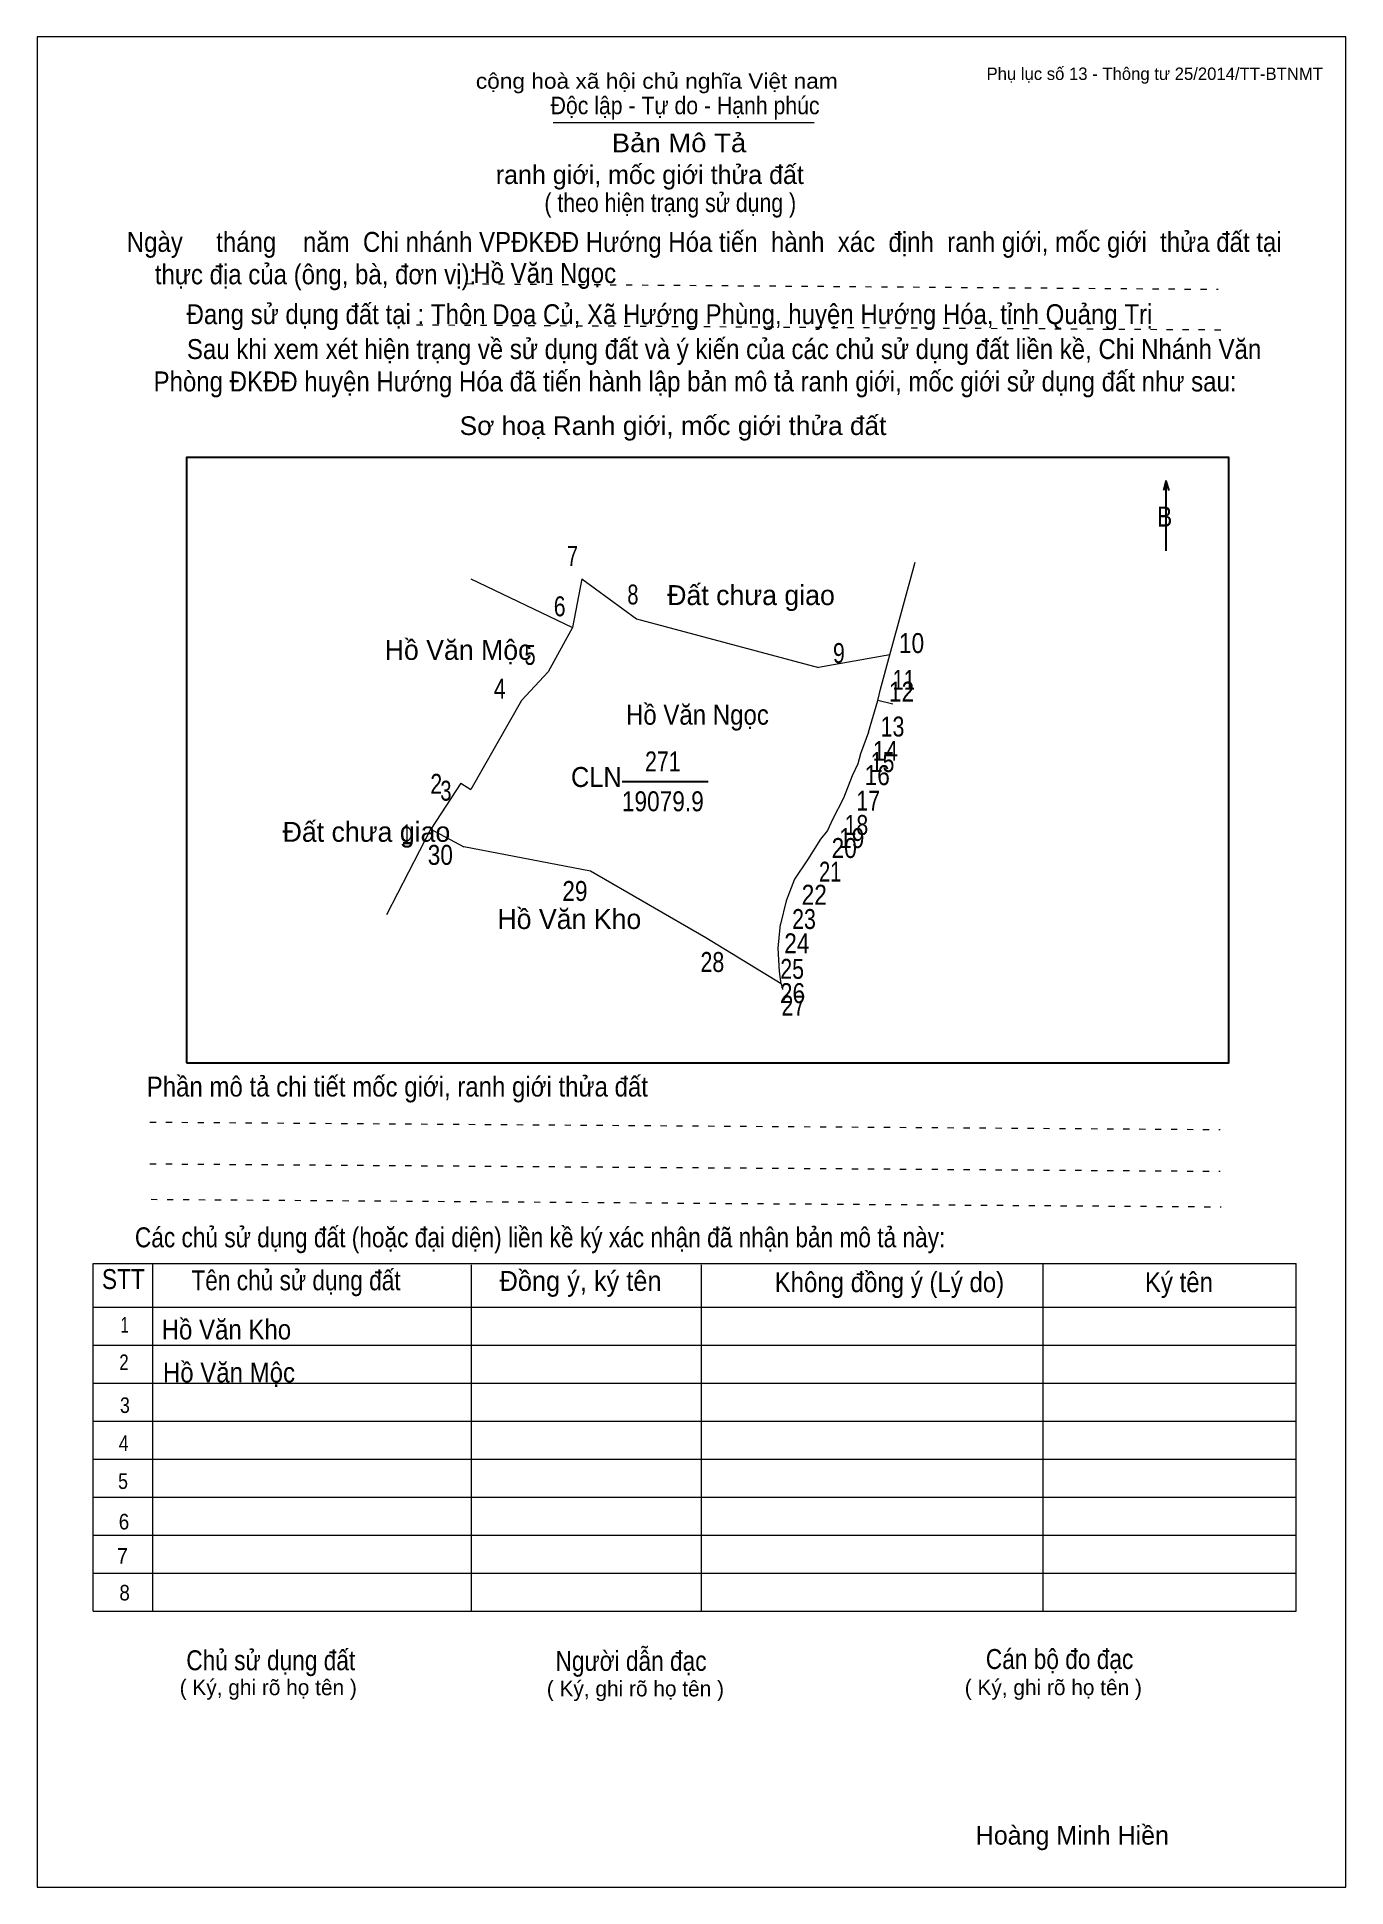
# Model space of a CAD drawing. Header units: centimetres. Extents: x 0 to 21, y 0 to 29.7.
import ezdxf
from ezdxf.enums import TextEntityAlignment as Align

# ---------------------------------------------------------------- set-up
doc = ezdxf.new("R2010")
doc.units = ezdxf.units.CM
doc.header["$LTSCALE"] = 0.13
doc.linetypes.add('DOTTED', pattern=[1.5, 0.3, -1.2])
for name, color, linetype, lineweight in [('1', 7, 'Continuous', 13), ('33', 7, 'Continuous', 25), ('6', 7, 'Continuous', 13), ('62', 7, 'Continuous', 13)]:
    doc.layers.add(name, color=color, linetype=linetype, lineweight=lineweight)
for name, color, linetype in [('2', 7, 'Continuous'), ('32', 7, 'Continuous'), ('34', 7, 'Continuous'), ('63', 7, 'Continuous')]:
    doc.layers.add(name, color=color, linetype=linetype)

msp = doc.modelspace()

# ---------------------------------------------------------------- linework, layer by layer
at = {"layer": '1'}
msp.add_lwpolyline([(21, 0), (21, 29.7), (0, 29.7), (0, 0)], close=True, dxfattribs=at)
at = {"layer": '33'}
msp.add_line((9.39, 17.75), (10.77, 17.75), dxfattribs=at)
at = {"layer": '6'}
for p, q in [((6.96, 21), (8.59, 20.22)), ((8.74, 21), (8.59, 20.22)), ((13.68, 19.78), (12.54, 19.58)), ((13.34, 18.54), (13.49, 19.05)), ((13.73, 18.99), (13.49, 19.05)), ((6.8, 17.72), (6.32, 16.98)), ((6.8, 17.72), (6.96, 17.62)), ((5.61, 15.61), (6.32, 16.98)), ((6.32, 16.98), (6.85, 16.7)), ((11.89, 15.07), (11.93, 15.46)), ((11.94, 14.5), (11.96, 14.41))]:
    msp.add_line(p, q, dxfattribs=at)
for points in [[(13.49, 19.05), (13.53, 19.23), (13.68, 19.78), (14.09, 21.27)], [(8.74, 21), (9.62, 20.36), (12.54, 19.58)], [(8.59, 20.22), (8.2, 19.51), (7.77, 19.05), (6.96, 17.62)], [(13.34, 18.54), (13.21, 18.19), (13.17, 18.03), (13.08, 17.84), (12.94, 17.48), (12.76, 17.14), (12.68, 16.96), (12.57, 16.82), (12.36, 16.49), (12.15, 16.18), (12.02, 15.83), (11.93, 15.46)], [(11.94, 14.5), (10.73, 15.24), (8.88, 16.31), (6.85, 16.7)], [(11.94, 14.5), (11.91, 14.7), (11.89, 15.07)]]:
    msp.add_lwpolyline(points, dxfattribs=at)
at = {"layer": '62'}
for p, q in [((8.28, 28.33), (12.47, 28.33)), ((0.9, 10.01), (20.2, 10.01)), ((0.9, 4.43), (0.9, 10.01)), ((1.86, 4.43), (1.86, 10.01)), ((6.97, 4.43), (6.97, 9.99)), ((10.66, 4.43), (10.66, 9.99)), ((16.14, 4.43), (16.14, 10.01)), ((20.2, 4.43), (20.2, 10.01)), ((0.9, 9.31), (20.2, 9.31)), ((0.9, 8.7), (20.2, 8.7)), ((0.9, 8.09), (20.2, 8.09)), ((0.9, 7.48), (20.2, 7.48)), ((0.9, 6.87), (20.2, 6.87)), ((0.9, 6.26), (20.2, 6.26)), ((0.9, 5.65), (20.2, 5.65)), ((0.9, 5.04), (20.2, 5.04)), ((0.9, 4.43), (20.2, 4.43))]:
    msp.add_line(p, q, dxfattribs=at)
at = {"layer": '62', "linetype": 'DOTTED'}
for p, q in [((6.89, 25.74), (18.95, 25.65)), ((6.09, 25.08), (19.04, 25)), ((1.81, 12.28), (18.98, 12.16)), ((1.81, 11.61), (18.98, 11.49)), ((1.83, 11.04), (19, 10.92))]:
    msp.add_line(p, q, dxfattribs=at)
at = {"layer": '62', "lineweight": 25}
for p, q in [((18.11, 22.58), (18.11, 21.45)), ((18.11, 22.57), (18.07, 22.42)), ((18.11, 22.57), (18.16, 22.42))]:
    msp.add_line(p, q, dxfattribs=at)
msp.add_lwpolyline([(2.4, 13.23), (19.12, 13.23), (19.12, 22.95), (2.4, 22.95)], close=True, dxfattribs=at)

# ---------------------------------------------------------------- texts
at = {"layer": '2', "width": 0.9}
msp.add_text('Hồ Văn Ngọc', height=0.3202, dxfattribs=at).set_placement((10.595, 18.66), align=Align.CENTER)
at = {"layer": '32'}
for s, width, p in [('7', 0.75, (8.59, 21.21)), ('8', 0.75, (9.56, 20.59)), ('6', 0.8, (8.385, 20.4)), ('5', 0.75, (7.91, 19.62)), ('9', 0.8, (12.865, 19.65)), ('10', 0.85, (14.03, 19.81)), ('4', 0.8, (7.425, 19.08)), ('12', 0.85, (13.87, 19.03)), ('11', 0.75, (13.905, 19.22)), ('13', 0.8, (13.725, 18.47)), ('15', 0.8, (13.565, 17.9)), ('14', 0.85, (13.61, 18.08)), ('2', 0.8, (6.405, 17.55)), ('16', 0.85, (13.48, 17.69)), ('3', 0.75, (6.56, 17.44)), ('17', 0.8, (13.335, 17.28)), ('1', 0.65, (5.93, 16.74)), ('19', 0.85, (13.07, 16.68)), ('18', 0.8, (13.145, 16.89)), ('30', 0.85, (6.47, 16.41)), ('20', 0.85, (12.95, 16.52)), ('21', 0.75, (12.725, 16.14)), ('29', 0.85, (8.63, 15.83)), ('22', 0.85, (12.47, 15.77)), ('23', 0.8, (12.305, 15.38)), ('24', 0.85, (12.19, 14.99)), ('28', 0.8, (10.835, 14.69)), ('25', 0.8, (12.115, 14.58)), ('26', 0.85, (12.12, 14.19)), ('27', 0.8, (12.135, 13.99))]:
    msp.add_text(s, height=0.32, dxfattribs=dict(at, width=width)).set_placement(p, align=Align.CENTER)
at = {"layer": '33'}
for s, p in [('Đất chưa giao', (11.455, 20.58)), ('Hồ Văn Mộc', (6.755, 19.7)), ('Hồ Văn Mộc', (6.755, 19.7)), ('Đất chưa giao', (5.285, 16.78)), ('Hồ Văn Kho', (8.54, 15.38))]:
    msp.add_text(s, height=0.32, dxfattribs=at).set_placement(p, align=Align.CENTER)
for s, width, p in [('271', 0.8, (10.04, 17.91)), ('19079.9', 0.85, (10.04, 17.27))]:
    msp.add_text(s, height=0.32, dxfattribs=dict(at, width=width)).set_placement(p, align=Align.CENTER)
at = {"layer": '33', "width": 0.95}
msp.add_text('CLN', height=0.32, dxfattribs=at).set_placement((9.38, 17.66), align=Align.RIGHT)
at = {"layer": '34', "width": 0.9}
for s, p in [('Hồ Văn Ngọc', (7, 25.75)), ('Hồ Văn Kho', (2, 8.79)), ('Hồ Văn Mộc', (2.02, 8.1))]:
    msp.add_text(s, height=0.32, dxfattribs=at).set_placement(p)
at = {"layer": '62'}
for s, height, width, p in [('cộng hoà xã hội chủ nghĩa Việt nam', 0.2474, 1.1, (7.04, 28.87)), ('Độc lập - Tự do - Hạnh phúc', 0.2828, 0.9, (8.24, 28.46)), ('Bản Mô Tả', 0.3, 1.1, (9.22, 27.85)), ('( theo hiện trạng sử dụng )', 0.3, 0.85, (8.14, 26.89)), ('Ngày     tháng    năm  Chi nhánh VPĐKĐĐ Hướng Hóa tiến  hành  xác  định  ranh giới, mốc giới  thửa đất tại ', 0.32, 0.9, (1.44, 26.25)), ('thực địa của (ông, bà, đơn vị): ', 0.32, 0.9, (1.89, 25.73)), ('Đang sử dụng đất tại : Thôn Doa Củ, Xã Hướng Phùng, huyện Hướng Hóa, tỉnh Quảng Trị', 0.32, 0.9, (2.4, 25.09)), ('     Sau khi xem xét hiện trạng về sử dụng đất và ý kiến của các chủ sử dụng đất liền kề, Chi Nhánh Văn ', 0.32, 0.9, (1.87, 24.53)), ('Phòng ĐKĐĐ huyện Hướng Hóa đã tiến hành lập bản mô tả ranh giới, mốc giới sử dụng đất như sau:', 0.32, 0.9, (1.87, 24.01)), ('Sơ hoạ Ranh giới, mốc giới thửa đất', 0.3, 1.05, (6.78, 23.31)), ('B', 0.32, 0.85, (17.97, 21.84)), ('Phần mô tả chi tiết mốc giới, ranh giới thửa đất ', 0.32, 0.9, (1.76, 12.69)), ('Các chủ sử dụng đất (hoặc đại diện) liền kề ký xác nhận đã nhận bản mô tả này:', 0.32, 0.85, (1.57, 10.27))]:
    msp.add_text(s, height=height, dxfattribs=dict(at, width=width)).set_placement(p)
msp.add_text('ranh giới, mốc giới thửa đất', height=0.3, dxfattribs=at).set_placement((7.36, 27.34))
for s, height, width, p in [('STT', 0.32, 0.85, (1.385, 9.6)), ('Tên chủ sử dụng đất', 0.32, 0.85, (4.155, 9.58)), ('Đồng ý, ký tên', 0.32, 0.95, (8.72, 9.57)), ('Không đồng ý (Lý do)', 0.32, 0.9, (13.675, 9.55)), ('Ký tên', 0.32, 0.9, (18.32, 9.55)), ('1', 0.25, 0.7, (1.405, 8.9)), ('2', 0.25, 0.8, (1.395, 8.3)), ('3', 0.25, 0.85, (1.41, 7.61)), ('4', 0.25, 0.85, (1.39, 7)), ('5', 0.25, 0.85, (1.38, 6.39)), ('6', 0.25, 0.9, (1.395, 5.74)), ('7', 0.25, 0.95, (1.37, 5.19)), ('8', 0.25, 0.9, (1.405, 4.6)), ('Người dẫn đạc', 0.32, 0.85, (9.53, 3.47)), ('Chủ sử dụng đất', 0.32, 0.85, (3.75, 3.48)), ('Cán bộ đo đạc', 0.32, 0.85, (16.405, 3.5))]:
    msp.add_text(s, height=height, dxfattribs=dict(at, width=width)).set_placement(p, align=Align.CENTER)
for p in [(3.71, 3.08), (9.6, 3.06), (16.305, 3.08)]:
    msp.add_text('( Ký, ghi rõ họ tên )', height=0.25, dxfattribs=at).set_placement(p, align=Align.CENTER)
at = {"layer": '63'}
msp.add_text('Phụ lục số 13 - Thông tư 25/2014/TT-BTNMT', height=0.2, dxfattribs=at).set_placement((20.63, 29.01), align=Align.RIGHT)
msp.add_text('Hoàng Minh Hiền', height=0.3, dxfattribs=at).set_placement((16.61, 0.68), align=Align.CENTER)

doc.saveas('drawing.dxf')
